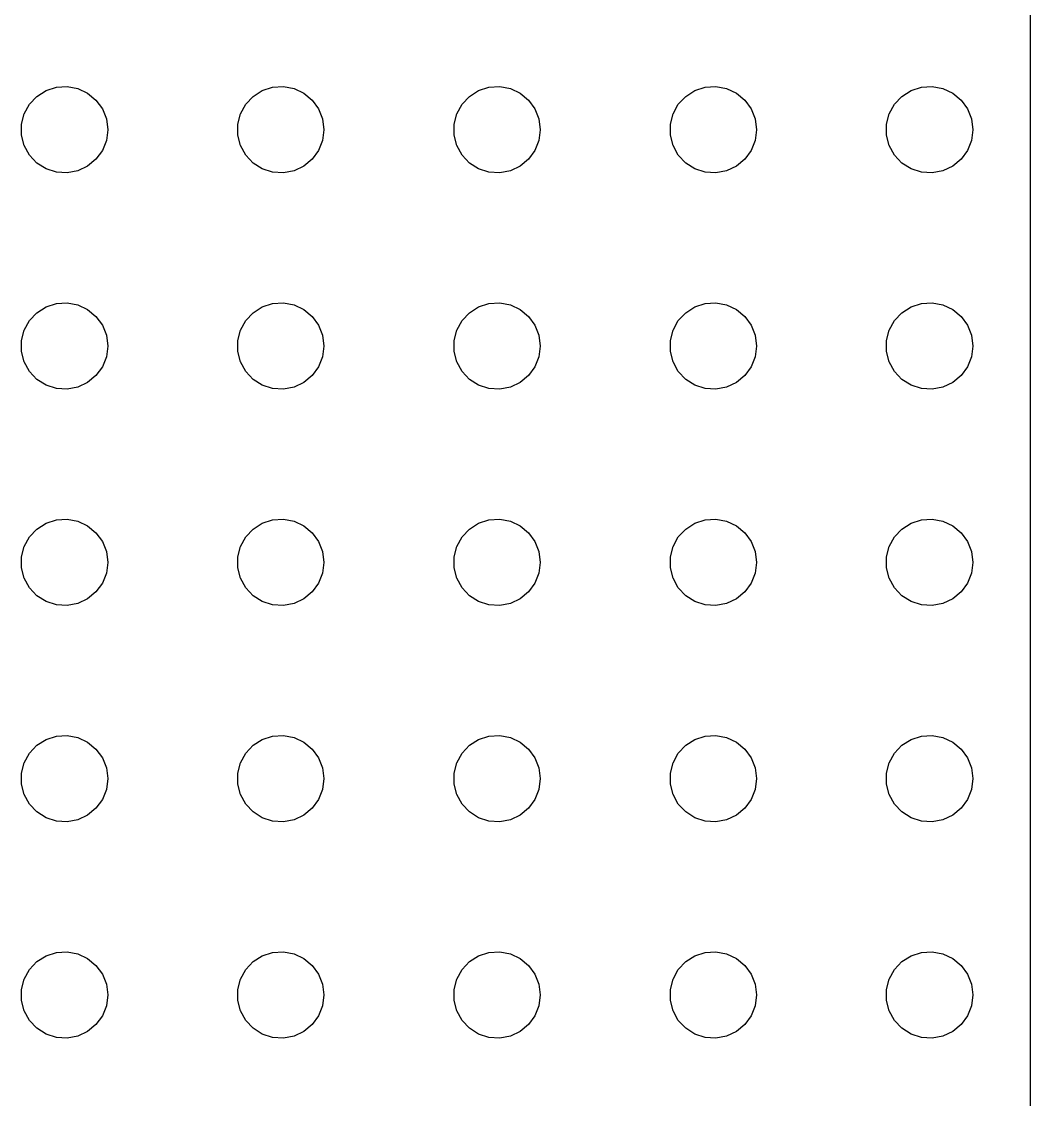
# Model space of a CAD drawing. Header units: metres. Extents: x -149 to 150, y -149 to 149.
# Drawn here: x 79.5 to 149.5, y -74.7 to 0 of the extents above; entities that cross this region are included whole.
import ezdxf

# ---------------------------------------------------------------- set-up
doc = ezdxf.new("R2010")
doc.units = ezdxf.units.M

msp = doc.modelspace()

# ---------------------------------------------------------------- linework, layer by layer
for p, q in [((149.5, -144.5), (149.5, 144.5)), ((80.073, -5.73663), (80.5877, -5.18845)), ((80.5877, -5.18845), (81.2227, -4.78551)), ((81.2227, -4.78551), (81.9379, -4.55313)), ((81.9379, -4.55313), (82.6884, -4.50591)), ((82.6884, -4.50591), (83.427, -4.64682)), ((83.427, -4.64682), (84.1075, -4.96701)), ((84.1075, -4.96701), (84.6869, -5.44635)), ((95.073, -5.73663), (95.5877, -5.18845)), ((95.5877, -5.18845), (96.2227, -4.78551)), ((96.2227, -4.78551), (96.9379, -4.55313)), ((96.9379, -4.55313), (97.6884, -4.50591)), ((97.6884, -4.50591), (98.427, -4.64682)), ((98.427, -4.64682), (99.1075, -4.96701)), ((99.1075, -4.96701), (99.6869, -5.44635)), ((110.073, -5.73663), (110.588, -5.18845)), ((110.588, -5.18845), (111.223, -4.78551)), ((111.223, -4.78551), (111.938, -4.55313)), ((111.938, -4.55313), (112.688, -4.50591)), ((112.688, -4.50591), (113.427, -4.64682)), ((113.427, -4.64682), (114.107, -4.96701)), ((114.107, -4.96701), (114.687, -5.44635)), ((125.073, -5.73663), (125.588, -5.18845)), ((125.588, -5.18845), (126.223, -4.78551)), ((126.223, -4.78551), (126.938, -4.55313)), ((126.938, -4.55313), (127.688, -4.50591)), ((127.688, -4.50591), (128.427, -4.64682)), ((128.427, -4.64682), (129.107, -4.96701)), ((129.107, -4.96701), (129.687, -5.44635)), ((140.073, -5.73663), (140.588, -5.18845)), ((140.588, -5.18845), (141.223, -4.78551)), ((141.223, -4.78551), (141.938, -4.55313)), ((141.938, -4.55313), (142.688, -4.50591)), ((142.688, -4.50591), (143.427, -4.64682)), ((143.427, -4.64682), (144.107, -4.96701)), ((144.107, -4.96701), (144.687, -5.44635)), ((79.7107, -6.39561), (80.073, -5.73663)), ((84.6869, -5.44635), (85.1289, -6.05473)), ((94.7107, -6.39561), (95.073, -5.73663)), ((99.6869, -5.44635), (100.129, -6.05473)), ((109.711, -6.39561), (110.073, -5.73663)), ((114.687, -5.44635), (115.129, -6.05473)), ((124.711, -6.39561), (125.073, -5.73663)), ((129.687, -5.44635), (130.129, -6.05473)), ((139.711, -6.39561), (140.073, -5.73663)), ((144.687, -5.44635), (145.129, -6.05473)), ((79.5237, -7.12399), (79.7107, -6.39561)), ((85.1289, -6.05473), (85.4057, -6.75392)), ((94.5237, -7.12399), (94.7107, -6.39561)), ((100.129, -6.05473), (100.406, -6.75392)), ((109.524, -7.12399), (109.711, -6.39561)), ((115.129, -6.05473), (115.406, -6.75392)), ((124.524, -7.12399), (124.711, -6.39561)), ((130.129, -6.05473), (130.406, -6.75392)), ((139.524, -7.12399), (139.711, -6.39561)), ((145.129, -6.05473), (145.406, -6.75392)), ((79.5237, -7.87599), (79.5237, -7.12399)), ((85.4057, -6.75392), (85.5, -7.5)), ((94.5237, -7.87599), (94.5237, -7.12399)), ((100.406, -6.75392), (100.5, -7.5)), ((109.524, -7.87599), (109.524, -7.12399)), ((115.406, -6.75392), (115.5, -7.5)), ((124.524, -7.87599), (124.524, -7.12399)), ((130.406, -6.75392), (130.5, -7.5)), ((139.524, -7.87599), (139.524, -7.12399)), ((145.406, -6.75392), (145.5, -7.5)), ((79.7107, -8.60437), (79.5237, -7.87599)), ((85.5, -7.5), (85.4057, -8.24606)), ((94.7107, -8.60437), (94.5237, -7.87599)), ((100.5, -7.5), (100.406, -8.24606)), ((109.711, -8.60437), (109.524, -7.87599)), ((115.5, -7.5), (115.406, -8.24606)), ((124.711, -8.60437), (124.524, -7.87599)), ((130.5, -7.5), (130.406, -8.24606)), ((139.711, -8.60437), (139.524, -7.87599)), ((145.5, -7.5), (145.406, -8.24606)), ((80.073, -9.26335), (79.7107, -8.60437)), ((85.1289, -8.94525), (84.6869, -9.55363)), ((85.4057, -8.24606), (85.1289, -8.94525)), ((95.073, -9.26335), (94.7107, -8.60437)), ((100.129, -8.94525), (99.6869, -9.55363)), ((100.406, -8.24606), (100.129, -8.94525)), ((110.073, -9.26335), (109.711, -8.60437)), ((115.129, -8.94525), (114.687, -9.55363)), ((115.406, -8.24606), (115.129, -8.94525)), ((125.073, -9.26335), (124.711, -8.60437)), ((130.129, -8.94525), (129.687, -9.55363)), ((130.406, -8.24606), (130.129, -8.94525)), ((140.073, -9.26335), (139.711, -8.60437)), ((145.129, -8.94525), (144.687, -9.55363)), ((145.406, -8.24606), (145.129, -8.94525)), ((80.5877, -9.81154), (80.073, -9.26335)), ((84.6869, -9.55363), (84.1075, -10.033)), ((95.5877, -9.81154), (95.073, -9.26335)), ((99.6869, -9.55363), (99.1075, -10.033)), ((110.588, -9.81154), (110.073, -9.26335)), ((114.687, -9.55363), (114.107, -10.033)), ((125.588, -9.81154), (125.073, -9.26335)), ((129.687, -9.55363), (129.107, -10.033)), ((140.588, -9.81154), (140.073, -9.26335)), ((144.687, -9.55363), (144.107, -10.033)), ((81.2227, -10.2145), (80.5877, -9.81154)), ((81.9379, -10.4469), (81.2227, -10.2145)), ((82.6884, -10.4941), (81.9379, -10.4469)), ((83.427, -10.3532), (82.6884, -10.4941)), ((84.1075, -10.033), (83.427, -10.3532)), ((96.2227, -10.2145), (95.5877, -9.81154)), ((96.9379, -10.4469), (96.2227, -10.2145)), ((97.6884, -10.4941), (96.9379, -10.4469)), ((98.427, -10.3532), (97.6884, -10.4941)), ((99.1075, -10.033), (98.427, -10.3532)), ((111.223, -10.2145), (110.588, -9.81154)), ((111.938, -10.4469), (111.223, -10.2145)), ((112.688, -10.4941), (111.938, -10.4469)), ((113.427, -10.3532), (112.688, -10.4941)), ((114.107, -10.033), (113.427, -10.3532)), ((126.223, -10.2145), (125.588, -9.81154)), ((126.938, -10.4469), (126.223, -10.2145)), ((127.688, -10.4941), (126.938, -10.4469)), ((128.427, -10.3532), (127.688, -10.4941)), ((129.107, -10.033), (128.427, -10.3532)), ((141.223, -10.2145), (140.588, -9.81154)), ((141.938, -10.4469), (141.223, -10.2145)), ((142.688, -10.4941), (141.938, -10.4469)), ((143.427, -10.3532), (142.688, -10.4941)), ((144.107, -10.033), (143.427, -10.3532)), ((80.5877, -20.1884), (81.2227, -19.7855)), ((81.2227, -19.7855), (81.9379, -19.5531)), ((81.9379, -19.5531), (82.6884, -19.5059)), ((82.6884, -19.5059), (83.427, -19.6468)), ((83.427, -19.6468), (84.1075, -19.967)), ((84.1075, -19.967), (84.6869, -20.4464)), ((95.5877, -20.1884), (96.2227, -19.7855)), ((96.2227, -19.7855), (96.9379, -19.5531)), ((96.9379, -19.5531), (97.6884, -19.5059)), ((97.6884, -19.5059), (98.427, -19.6468)), ((98.427, -19.6468), (99.1075, -19.967)), ((99.1075, -19.967), (99.6869, -20.4464)), ((110.588, -20.1884), (111.223, -19.7855)), ((111.223, -19.7855), (111.938, -19.5531)), ((111.938, -19.5531), (112.688, -19.5059)), ((112.688, -19.5059), (113.427, -19.6468)), ((113.427, -19.6468), (114.107, -19.967)), ((114.107, -19.967), (114.687, -20.4464)), ((125.588, -20.1884), (126.223, -19.7855)), ((126.223, -19.7855), (126.938, -19.5531)), ((126.938, -19.5531), (127.688, -19.5059)), ((127.688, -19.5059), (128.427, -19.6468)), ((128.427, -19.6468), (129.107, -19.967)), ((129.107, -19.967), (129.687, -20.4464)), ((140.588, -20.1884), (141.223, -19.7855)), ((141.223, -19.7855), (141.938, -19.5531)), ((141.938, -19.5531), (142.688, -19.5059)), ((142.688, -19.5059), (143.427, -19.6468)), ((143.427, -19.6468), (144.107, -19.967)), ((144.107, -19.967), (144.687, -20.4464)), ((79.7107, -21.3956), (80.073, -20.7366)), ((80.073, -20.7366), (80.5877, -20.1884)), ((84.6869, -20.4464), (85.1289, -21.0547)), ((94.7107, -21.3956), (95.073, -20.7366)), ((95.073, -20.7366), (95.5877, -20.1884)), ((99.6869, -20.4464), (100.129, -21.0547)), ((109.711, -21.3956), (110.073, -20.7366)), ((110.073, -20.7366), (110.588, -20.1884)), ((114.687, -20.4464), (115.129, -21.0547)), ((124.711, -21.3956), (125.073, -20.7366)), ((125.073, -20.7366), (125.588, -20.1884)), ((129.687, -20.4464), (130.129, -21.0547)), ((139.711, -21.3956), (140.073, -20.7366)), ((140.073, -20.7366), (140.588, -20.1884)), ((144.687, -20.4464), (145.129, -21.0547)), ((79.5237, -22.124), (79.7107, -21.3956)), ((85.1289, -21.0547), (85.4057, -21.7539)), ((94.5237, -22.124), (94.7107, -21.3956)), ((100.129, -21.0547), (100.406, -21.7539)), ((109.524, -22.124), (109.711, -21.3956)), ((115.129, -21.0547), (115.406, -21.7539)), ((124.524, -22.124), (124.711, -21.3956)), ((130.129, -21.0547), (130.406, -21.7539)), ((139.524, -22.124), (139.711, -21.3956)), ((145.129, -21.0547), (145.406, -21.7539)), ((79.5237, -22.876), (79.5237, -22.124)), ((85.4057, -21.7539), (85.5, -22.5)), ((94.5237, -22.876), (94.5237, -22.124)), ((100.406, -21.7539), (100.5, -22.5)), ((109.524, -22.876), (109.524, -22.124)), ((115.406, -21.7539), (115.5, -22.5)), ((124.524, -22.876), (124.524, -22.124)), ((130.406, -21.7539), (130.5, -22.5)), ((139.524, -22.876), (139.524, -22.124)), ((145.406, -21.7539), (145.5, -22.5)), ((79.7107, -23.6044), (79.5237, -22.876)), ((85.5, -22.5), (85.4057, -23.2461)), ((94.7107, -23.6044), (94.5237, -22.876)), ((100.5, -22.5), (100.406, -23.2461)), ((109.711, -23.6044), (109.524, -22.876)), ((115.5, -22.5), (115.406, -23.2461)), ((124.711, -23.6044), (124.524, -22.876)), ((130.5, -22.5), (130.406, -23.2461)), ((139.711, -23.6044), (139.524, -22.876)), ((145.5, -22.5), (145.406, -23.2461)), ((80.073, -24.2634), (79.7107, -23.6044)), ((85.4057, -23.2461), (85.1289, -23.9453)), ((95.073, -24.2634), (94.7107, -23.6044)), ((100.406, -23.2461), (100.129, -23.9453)), ((110.073, -24.2634), (109.711, -23.6044)), ((115.406, -23.2461), (115.129, -23.9453)), ((125.073, -24.2634), (124.711, -23.6044)), ((130.406, -23.2461), (130.129, -23.9453)), ((140.073, -24.2634), (139.711, -23.6044)), ((145.406, -23.2461), (145.129, -23.9453)), ((80.5877, -24.8115), (80.073, -24.2634)), ((84.6869, -24.5536), (84.1075, -25.033)), ((85.1289, -23.9453), (84.6869, -24.5536)), ((95.5877, -24.8115), (95.073, -24.2634)), ((99.6869, -24.5536), (99.1075, -25.033)), ((100.129, -23.9453), (99.6869, -24.5536)), ((110.588, -24.8115), (110.073, -24.2634)), ((114.687, -24.5536), (114.107, -25.033)), ((115.129, -23.9453), (114.687, -24.5536)), ((125.588, -24.8115), (125.073, -24.2634)), ((129.687, -24.5536), (129.107, -25.033)), ((130.129, -23.9453), (129.687, -24.5536)), ((140.588, -24.8115), (140.073, -24.2634)), ((144.687, -24.5536), (144.107, -25.033)), ((145.129, -23.9453), (144.687, -24.5536)), ((81.2227, -25.2145), (80.5877, -24.8115)), ((81.9379, -25.4469), (81.2227, -25.2145)), ((83.427, -25.3532), (82.6884, -25.4941)), ((84.1075, -25.033), (83.427, -25.3532)), ((96.2227, -25.2145), (95.5877, -24.8115)), ((96.9379, -25.4469), (96.2227, -25.2145)), ((98.427, -25.3532), (97.6884, -25.4941)), ((99.1075, -25.033), (98.427, -25.3532)), ((111.223, -25.2145), (110.588, -24.8115)), ((111.938, -25.4469), (111.223, -25.2145)), ((113.427, -25.3532), (112.688, -25.4941)), ((114.107, -25.033), (113.427, -25.3532)), ((126.223, -25.2145), (125.588, -24.8115)), ((126.938, -25.4469), (126.223, -25.2145)), ((128.427, -25.3532), (127.688, -25.4941)), ((129.107, -25.033), (128.427, -25.3532)), ((141.223, -25.2145), (140.588, -24.8115)), ((141.938, -25.4469), (141.223, -25.2145)), ((143.427, -25.3532), (142.688, -25.4941)), ((144.107, -25.033), (143.427, -25.3532)), ((82.6884, -25.4941), (81.9379, -25.4469)), ((97.6884, -25.4941), (96.9379, -25.4469)), ((112.688, -25.4941), (111.938, -25.4469)), ((127.688, -25.4941), (126.938, -25.4469)), ((142.688, -25.4941), (141.938, -25.4469)), ((80.5877, -35.1885), (81.2227, -34.7855)), ((81.2227, -34.7855), (81.9379, -34.5531)), ((81.9379, -34.5531), (82.6884, -34.5059)), ((82.6884, -34.5059), (83.427, -34.6468)), ((83.427, -34.6468), (84.1075, -34.967)), ((84.1075, -34.967), (84.6869, -35.4464)), ((95.5877, -35.1885), (96.2227, -34.7855)), ((96.2227, -34.7855), (96.9379, -34.5531)), ((96.9379, -34.5531), (97.6884, -34.5059)), ((97.6884, -34.5059), (98.427, -34.6468)), ((98.427, -34.6468), (99.1075, -34.967)), ((99.1075, -34.967), (99.6869, -35.4464)), ((110.588, -35.1885), (111.223, -34.7855)), ((111.223, -34.7855), (111.938, -34.5531)), ((111.938, -34.5531), (112.688, -34.5059)), ((112.688, -34.5059), (113.427, -34.6468)), ((113.427, -34.6468), (114.107, -34.967)), ((114.107, -34.967), (114.687, -35.4464)), ((125.588, -35.1885), (126.223, -34.7855)), ((126.223, -34.7855), (126.938, -34.5531)), ((126.938, -34.5531), (127.688, -34.5059)), ((127.688, -34.5059), (128.427, -34.6468)), ((128.427, -34.6468), (129.107, -34.967)), ((129.107, -34.967), (129.687, -35.4464)), ((140.588, -35.1885), (141.223, -34.7855)), ((141.223, -34.7855), (141.938, -34.5531)), ((141.938, -34.5531), (142.688, -34.5059)), ((142.688, -34.5059), (143.427, -34.6468)), ((143.427, -34.6468), (144.107, -34.967)), ((144.107, -34.967), (144.687, -35.4464)), ((79.7107, -36.3956), (80.073, -35.7366)), ((80.073, -35.7366), (80.5877, -35.1885)), ((84.6869, -35.4464), (85.1289, -36.0547)), ((94.7107, -36.3956), (95.073, -35.7366)), ((95.073, -35.7366), (95.5877, -35.1885)), ((99.6869, -35.4464), (100.129, -36.0547)), ((109.711, -36.3956), (110.073, -35.7366)), ((110.073, -35.7366), (110.588, -35.1885)), ((114.687, -35.4464), (115.129, -36.0547)), ((124.711, -36.3956), (125.073, -35.7366)), ((125.073, -35.7366), (125.588, -35.1885)), ((129.687, -35.4464), (130.129, -36.0547)), ((139.711, -36.3956), (140.073, -35.7366)), ((140.073, -35.7366), (140.588, -35.1885)), ((144.687, -35.4464), (145.129, -36.0547)), ((79.5237, -37.124), (79.7107, -36.3956)), ((85.1289, -36.0547), (85.4057, -36.7539)), ((94.5237, -37.124), (94.7107, -36.3956)), ((100.129, -36.0547), (100.406, -36.7539)), ((109.524, -37.124), (109.711, -36.3956)), ((115.129, -36.0547), (115.406, -36.7539)), ((124.524, -37.124), (124.711, -36.3956)), ((130.129, -36.0547), (130.406, -36.7539)), ((139.524, -37.124), (139.711, -36.3956)), ((145.129, -36.0547), (145.406, -36.7539)), ((79.5237, -37.876), (79.5237, -37.124)), ((85.4057, -36.7539), (85.5, -37.5)), ((94.5237, -37.876), (94.5237, -37.124)), ((100.406, -36.7539), (100.5, -37.5)), ((109.524, -37.876), (109.524, -37.124)), ((115.406, -36.7539), (115.5, -37.5)), ((124.524, -37.876), (124.524, -37.124)), ((130.406, -36.7539), (130.5, -37.5)), ((139.524, -37.876), (139.524, -37.124)), ((145.406, -36.7539), (145.5, -37.5)), ((79.7107, -38.6044), (79.5237, -37.876)), ((85.5, -37.5), (85.4057, -38.2461)), ((94.7107, -38.6044), (94.5237, -37.876)), ((100.5, -37.5), (100.406, -38.2461)), ((109.711, -38.6044), (109.524, -37.876)), ((115.5, -37.5), (115.406, -38.2461)), ((124.711, -38.6044), (124.524, -37.876)), ((130.5, -37.5), (130.406, -38.2461)), ((139.711, -38.6044), (139.524, -37.876)), ((145.5, -37.5), (145.406, -38.2461)), ((80.073, -39.2634), (79.7107, -38.6044)), ((85.4057, -38.2461), (85.1289, -38.9453)), ((95.073, -39.2634), (94.7107, -38.6044)), ((100.406, -38.2461), (100.129, -38.9453)), ((110.073, -39.2634), (109.711, -38.6044)), ((115.406, -38.2461), (115.129, -38.9453)), ((125.073, -39.2634), (124.711, -38.6044)), ((130.406, -38.2461), (130.129, -38.9453)), ((140.073, -39.2634), (139.711, -38.6044)), ((145.406, -38.2461), (145.129, -38.9453)), ((80.5877, -39.8115), (80.073, -39.2634)), ((84.6869, -39.5536), (84.1075, -40.033)), ((85.1289, -38.9453), (84.6869, -39.5536)), ((95.5877, -39.8115), (95.073, -39.2634)), ((99.6869, -39.5536), (99.1075, -40.033)), ((100.129, -38.9453), (99.6869, -39.5536)), ((110.588, -39.8115), (110.073, -39.2634)), ((114.687, -39.5536), (114.107, -40.033)), ((115.129, -38.9453), (114.687, -39.5536)), ((125.588, -39.8115), (125.073, -39.2634)), ((129.687, -39.5536), (129.107, -40.033)), ((130.129, -38.9453), (129.687, -39.5536)), ((140.588, -39.8115), (140.073, -39.2634)), ((144.687, -39.5536), (144.107, -40.033)), ((145.129, -38.9453), (144.687, -39.5536)), ((81.2227, -40.2145), (80.5877, -39.8115)), ((81.9379, -40.4469), (81.2227, -40.2145)), ((83.427, -40.3532), (82.6884, -40.4941)), ((84.1075, -40.033), (83.427, -40.3532)), ((96.2227, -40.2145), (95.5877, -39.8115)), ((96.9379, -40.4469), (96.2227, -40.2145)), ((98.427, -40.3532), (97.6884, -40.4941)), ((99.1075, -40.033), (98.427, -40.3532)), ((111.223, -40.2145), (110.588, -39.8115)), ((111.938, -40.4469), (111.223, -40.2145)), ((113.427, -40.3532), (112.688, -40.4941)), ((114.107, -40.033), (113.427, -40.3532)), ((126.223, -40.2145), (125.588, -39.8115)), ((126.938, -40.4469), (126.223, -40.2145)), ((128.427, -40.3532), (127.688, -40.4941)), ((129.107, -40.033), (128.427, -40.3532)), ((141.223, -40.2145), (140.588, -39.8115)), ((141.938, -40.4469), (141.223, -40.2145)), ((143.427, -40.3532), (142.688, -40.4941)), ((144.107, -40.033), (143.427, -40.3532)), ((82.6884, -40.4941), (81.9379, -40.4469)), ((97.6884, -40.4941), (96.9379, -40.4469)), ((112.688, -40.4941), (111.938, -40.4469)), ((127.688, -40.4941), (126.938, -40.4469)), ((142.688, -40.4941), (141.938, -40.4469)), ((80.5877, -50.1885), (81.2227, -49.7855)), ((81.2227, -49.7855), (81.9379, -49.5531)), ((81.9379, -49.5531), (82.6884, -49.5059)), ((82.6884, -49.5059), (83.427, -49.6468)), ((83.427, -49.6468), (84.1075, -49.967)), ((84.1075, -49.967), (84.6869, -50.4464)), ((95.5877, -50.1885), (96.2227, -49.7855)), ((96.2227, -49.7855), (96.9379, -49.5531)), ((96.9379, -49.5531), (97.6884, -49.5059)), ((97.6884, -49.5059), (98.427, -49.6468)), ((98.427, -49.6468), (99.1075, -49.967)), ((99.1075, -49.967), (99.6869, -50.4464)), ((110.588, -50.1885), (111.223, -49.7855)), ((111.223, -49.7855), (111.938, -49.5531)), ((111.938, -49.5531), (112.688, -49.5059)), ((112.688, -49.5059), (113.427, -49.6468)), ((113.427, -49.6468), (114.107, -49.967)), ((114.107, -49.967), (114.687, -50.4464)), ((125.588, -50.1885), (126.223, -49.7855)), ((126.223, -49.7855), (126.938, -49.5531)), ((126.938, -49.5531), (127.688, -49.5059)), ((127.688, -49.5059), (128.427, -49.6468)), ((128.427, -49.6468), (129.107, -49.967)), ((129.107, -49.967), (129.687, -50.4464)), ((140.588, -50.1885), (141.223, -49.7855)), ((141.223, -49.7855), (141.938, -49.5531)), ((141.938, -49.5531), (142.688, -49.5059)), ((142.688, -49.5059), (143.427, -49.6468)), ((143.427, -49.6468), (144.107, -49.967)), ((144.107, -49.967), (144.687, -50.4464)), ((79.7107, -51.3956), (80.073, -50.7366)), ((80.073, -50.7366), (80.5877, -50.1885)), ((84.6869, -50.4464), (85.1289, -51.0547)), ((94.7107, -51.3956), (95.073, -50.7366)), ((95.073, -50.7366), (95.5877, -50.1885)), ((99.6869, -50.4464), (100.129, -51.0547)), ((109.711, -51.3956), (110.073, -50.7366)), ((110.073, -50.7366), (110.588, -50.1885)), ((114.687, -50.4464), (115.129, -51.0547)), ((124.711, -51.3956), (125.073, -50.7366)), ((125.073, -50.7366), (125.588, -50.1885)), ((129.687, -50.4464), (130.129, -51.0547)), ((139.711, -51.3956), (140.073, -50.7366)), ((140.073, -50.7366), (140.588, -50.1885)), ((144.687, -50.4464), (145.129, -51.0547)), ((79.5237, -52.124), (79.7107, -51.3956)), ((85.1289, -51.0547), (85.4057, -51.7539)), ((94.5237, -52.124), (94.7107, -51.3956)), ((100.129, -51.0547), (100.406, -51.7539)), ((109.524, -52.124), (109.711, -51.3956)), ((115.129, -51.0547), (115.406, -51.7539)), ((124.524, -52.124), (124.711, -51.3956)), ((130.129, -51.0547), (130.406, -51.7539)), ((139.524, -52.124), (139.711, -51.3956)), ((145.129, -51.0547), (145.406, -51.7539)), ((79.5237, -52.876), (79.5237, -52.124)), ((85.4057, -51.7539), (85.5, -52.5)), ((94.5237, -52.876), (94.5237, -52.124)), ((100.406, -51.7539), (100.5, -52.5)), ((109.524, -52.876), (109.524, -52.124)), ((115.406, -51.7539), (115.5, -52.5)), ((124.524, -52.876), (124.524, -52.124)), ((130.406, -51.7539), (130.5, -52.5)), ((139.524, -52.876), (139.524, -52.124)), ((145.406, -51.7539), (145.5, -52.5)), ((79.7107, -53.6044), (79.5237, -52.876)), ((85.5, -52.5), (85.4057, -53.2461)), ((94.7107, -53.6044), (94.5237, -52.876)), ((100.5, -52.5), (100.406, -53.2461)), ((109.711, -53.6044), (109.524, -52.876)), ((115.5, -52.5), (115.406, -53.2461)), ((124.711, -53.6044), (124.524, -52.876)), ((130.5, -52.5), (130.406, -53.2461)), ((139.711, -53.6044), (139.524, -52.876)), ((145.5, -52.5), (145.406, -53.2461)), ((80.073, -54.2634), (79.7107, -53.6044)), ((85.4057, -53.2461), (85.1289, -53.9453)), ((95.073, -54.2634), (94.7107, -53.6044)), ((100.406, -53.2461), (100.129, -53.9453)), ((110.073, -54.2634), (109.711, -53.6044)), ((115.406, -53.2461), (115.129, -53.9453)), ((125.073, -54.2634), (124.711, -53.6044)), ((130.406, -53.2461), (130.129, -53.9453)), ((140.073, -54.2634), (139.711, -53.6044)), ((145.406, -53.2461), (145.129, -53.9453)), ((80.5877, -54.8115), (80.073, -54.2634)), ((84.6869, -54.5536), (84.1075, -55.033)), ((85.1289, -53.9453), (84.6869, -54.5536)), ((95.5877, -54.8115), (95.073, -54.2634)), ((99.6869, -54.5536), (99.1075, -55.033)), ((100.129, -53.9453), (99.6869, -54.5536)), ((110.588, -54.8115), (110.073, -54.2634)), ((114.687, -54.5536), (114.107, -55.033)), ((115.129, -53.9453), (114.687, -54.5536)), ((125.588, -54.8115), (125.073, -54.2634)), ((129.687, -54.5536), (129.107, -55.033)), ((130.129, -53.9453), (129.687, -54.5536)), ((140.588, -54.8115), (140.073, -54.2634)), ((144.687, -54.5536), (144.107, -55.033)), ((145.129, -53.9453), (144.687, -54.5536)), ((81.2227, -55.2145), (80.5877, -54.8115)), ((81.9379, -55.4469), (81.2227, -55.2145)), ((84.1075, -55.033), (83.427, -55.3532)), ((96.2227, -55.2145), (95.5877, -54.8115)), ((96.9379, -55.4469), (96.2227, -55.2145)), ((99.1075, -55.033), (98.427, -55.3532)), ((111.223, -55.2145), (110.588, -54.8115)), ((111.938, -55.4469), (111.223, -55.2145)), ((114.107, -55.033), (113.427, -55.3532)), ((126.223, -55.2145), (125.588, -54.8115)), ((126.938, -55.4469), (126.223, -55.2145)), ((129.107, -55.033), (128.427, -55.3532)), ((141.223, -55.2145), (140.588, -54.8115)), ((141.938, -55.4469), (141.223, -55.2145)), ((144.107, -55.033), (143.427, -55.3532)), ((82.6884, -55.4941), (81.9379, -55.4469)), ((83.427, -55.3532), (82.6884, -55.4941)), ((97.6884, -55.4941), (96.9379, -55.4469)), ((98.427, -55.3532), (97.6884, -55.4941)), ((112.688, -55.4941), (111.938, -55.4469)), ((113.427, -55.3532), (112.688, -55.4941)), ((127.688, -55.4941), (126.938, -55.4469)), ((128.427, -55.3532), (127.688, -55.4941)), ((142.688, -55.4941), (141.938, -55.4469)), ((143.427, -55.3532), (142.688, -55.4941)), ((80.5877, -65.1885), (81.2227, -64.7855)), ((81.2227, -64.7855), (81.9379, -64.5531)), ((81.9379, -64.5531), (82.6884, -64.5059)), ((82.6884, -64.5059), (83.427, -64.6468)), ((83.427, -64.6468), (84.1075, -64.967)), ((84.1075, -64.967), (84.6869, -65.4464)), ((95.5877, -65.1885), (96.2227, -64.7855)), ((96.2227, -64.7855), (96.9379, -64.5531)), ((96.9379, -64.5531), (97.6884, -64.5059)), ((97.6884, -64.5059), (98.427, -64.6468)), ((98.427, -64.6468), (99.1075, -64.967)), ((99.1075, -64.967), (99.6869, -65.4464)), ((110.588, -65.1885), (111.223, -64.7855)), ((111.223, -64.7855), (111.938, -64.5531)), ((111.938, -64.5531), (112.688, -64.5059)), ((112.688, -64.5059), (113.427, -64.6468)), ((113.427, -64.6468), (114.107, -64.967)), ((114.107, -64.967), (114.687, -65.4464)), ((125.588, -65.1885), (126.223, -64.7855)), ((126.223, -64.7855), (126.938, -64.5531)), ((126.938, -64.5531), (127.688, -64.5059)), ((127.688, -64.5059), (128.427, -64.6468)), ((128.427, -64.6468), (129.107, -64.967)), ((129.107, -64.967), (129.687, -65.4464)), ((140.588, -65.1885), (141.223, -64.7855)), ((141.223, -64.7855), (141.938, -64.5531)), ((141.938, -64.5531), (142.688, -64.5059)), ((142.688, -64.5059), (143.427, -64.6468)), ((143.427, -64.6468), (144.107, -64.967)), ((144.107, -64.967), (144.687, -65.4464)), ((79.7107, -66.3956), (80.073, -65.7366)), ((80.073, -65.7366), (80.5877, -65.1885)), ((84.6869, -65.4464), (85.1289, -66.0547)), ((94.7107, -66.3956), (95.073, -65.7366)), ((95.073, -65.7366), (95.5877, -65.1885)), ((99.6869, -65.4464), (100.129, -66.0547)), ((109.711, -66.3956), (110.073, -65.7366)), ((110.073, -65.7366), (110.588, -65.1885)), ((114.687, -65.4464), (115.129, -66.0547)), ((124.711, -66.3956), (125.073, -65.7366)), ((125.073, -65.7366), (125.588, -65.1885)), ((129.687, -65.4464), (130.129, -66.0547)), ((139.711, -66.3956), (140.073, -65.7366)), ((140.073, -65.7366), (140.588, -65.1885)), ((144.687, -65.4464), (145.129, -66.0547)), ((79.5237, -67.124), (79.7107, -66.3956)), ((85.1289, -66.0547), (85.4057, -66.7539)), ((94.5237, -67.124), (94.7107, -66.3956)), ((100.129, -66.0547), (100.406, -66.7539)), ((109.524, -67.124), (109.711, -66.3956)), ((115.129, -66.0547), (115.406, -66.7539)), ((124.524, -67.124), (124.711, -66.3956)), ((130.129, -66.0547), (130.406, -66.7539)), ((139.524, -67.124), (139.711, -66.3956)), ((145.129, -66.0547), (145.406, -66.7539)), ((79.5237, -67.876), (79.5237, -67.124)), ((85.4057, -66.7539), (85.5, -67.5)), ((94.5237, -67.876), (94.5237, -67.124)), ((100.406, -66.7539), (100.5, -67.5)), ((109.524, -67.876), (109.524, -67.124)), ((115.406, -66.7539), (115.5, -67.5)), ((124.524, -67.876), (124.524, -67.124)), ((130.406, -66.7539), (130.5, -67.5)), ((139.524, -67.876), (139.524, -67.124)), ((145.406, -66.7539), (145.5, -67.5)), ((79.7107, -68.6044), (79.5237, -67.876)), ((85.5, -67.5), (85.4057, -68.2461)), ((94.7107, -68.6044), (94.5237, -67.876)), ((100.5, -67.5), (100.406, -68.2461)), ((109.711, -68.6044), (109.524, -67.876)), ((115.5, -67.5), (115.406, -68.2461)), ((124.711, -68.6044), (124.524, -67.876)), ((130.5, -67.5), (130.406, -68.2461)), ((139.711, -68.6044), (139.524, -67.876)), ((145.5, -67.5), (145.406, -68.2461)), ((80.073, -69.2634), (79.7107, -68.6044)), ((85.4057, -68.2461), (85.1289, -68.9453)), ((95.073, -69.2634), (94.7107, -68.6044)), ((100.406, -68.2461), (100.129, -68.9453)), ((110.073, -69.2634), (109.711, -68.6044)), ((115.406, -68.2461), (115.129, -68.9453)), ((125.073, -69.2634), (124.711, -68.6044)), ((130.406, -68.2461), (130.129, -68.9453)), ((140.073, -69.2634), (139.711, -68.6044)), ((145.406, -68.2461), (145.129, -68.9453)), ((80.5877, -69.8115), (80.073, -69.2634)), ((85.1289, -68.9453), (84.6869, -69.5536)), ((95.5877, -69.8115), (95.073, -69.2634)), ((100.129, -68.9453), (99.6869, -69.5536)), ((110.588, -69.8115), (110.073, -69.2634)), ((115.129, -68.9453), (114.687, -69.5536)), ((125.588, -69.8115), (125.073, -69.2634)), ((130.129, -68.9453), (129.687, -69.5536)), ((140.588, -69.8115), (140.073, -69.2634)), ((145.129, -68.9453), (144.687, -69.5536)), ((81.2227, -70.2145), (80.5877, -69.8115)), ((81.9379, -70.4469), (81.2227, -70.2145)), ((84.1075, -70.033), (83.427, -70.3532)), ((84.6869, -69.5536), (84.1075, -70.033)), ((96.2227, -70.2145), (95.5877, -69.8115)), ((96.9379, -70.4469), (96.2227, -70.2145)), ((99.1075, -70.033), (98.427, -70.3532)), ((99.6869, -69.5536), (99.1075, -70.033)), ((111.223, -70.2145), (110.588, -69.8115)), ((111.938, -70.4469), (111.223, -70.2145)), ((114.107, -70.033), (113.427, -70.3532)), ((114.687, -69.5536), (114.107, -70.033)), ((126.223, -70.2145), (125.588, -69.8115)), ((126.938, -70.4469), (126.223, -70.2145)), ((129.107, -70.033), (128.427, -70.3532)), ((129.687, -69.5536), (129.107, -70.033)), ((141.223, -70.2145), (140.588, -69.8115)), ((141.938, -70.4469), (141.223, -70.2145)), ((144.107, -70.033), (143.427, -70.3532)), ((144.687, -69.5536), (144.107, -70.033)), ((82.6884, -70.4941), (81.9379, -70.4469)), ((83.427, -70.3532), (82.6884, -70.4941)), ((97.6884, -70.4941), (96.9379, -70.4469)), ((98.427, -70.3532), (97.6884, -70.4941)), ((112.688, -70.4941), (111.938, -70.4469)), ((113.427, -70.3532), (112.688, -70.4941)), ((127.688, -70.4941), (126.938, -70.4469)), ((128.427, -70.3532), (127.688, -70.4941)), ((142.688, -70.4941), (141.938, -70.4469)), ((143.427, -70.3532), (142.688, -70.4941))]:
    msp.add_line(p, q)

doc.saveas('drawing.dxf')
